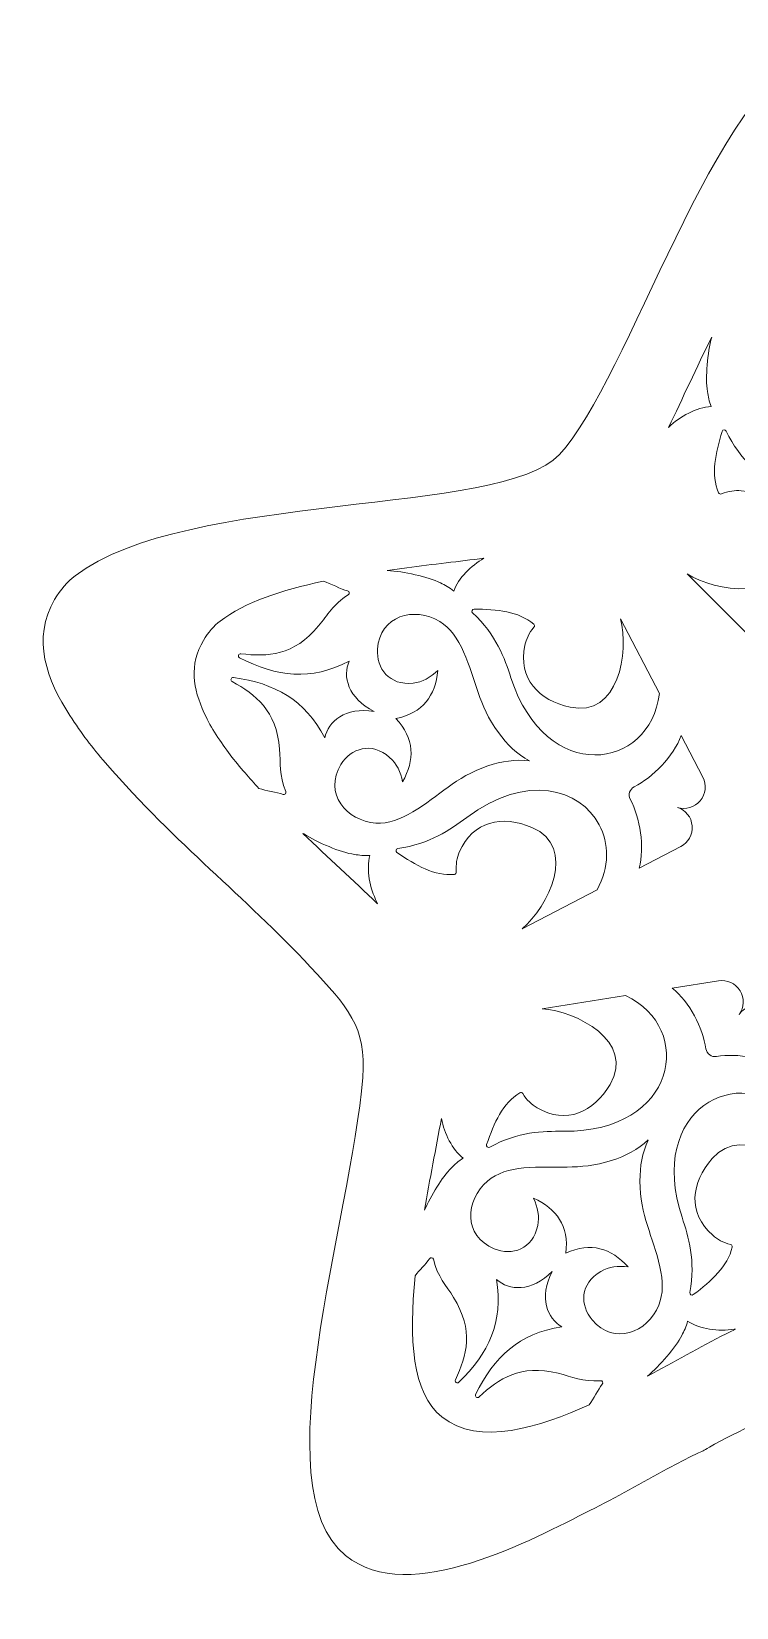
# Model space of a CAD drawing. Header units: centimetres. Extents: x -23.1 to 23.4, y -32.6 to 25.
# Drawn here: x 7.1 to 14.08, y -5.05 to 10.55 of the extents above; entities that cross this region are included whole.
import ezdxf

# ---------------------------------------------------------------- set-up
doc = ezdxf.new("R2010")
doc.units = ezdxf.units.CM
doc.header["$MEASUREMENT"] = 0
doc.layers.add('layer 1', color=7, linetype='Continuous')

msp = doc.modelspace()

# ---------------------------------------------------------------- linework, layer by layer
at = {"layer": 'layer 1', "color": 250, "lineweight": 9}
for points, knots in [([(7.48401, 3.77904), (7.60057, 3.6018), (7.70434, 3.46197), (7.83454, 3.31253), (7.83454, 3.31253), (8.56668, 2.47207), (9.18458, 2.01908), (9.86414, 1.28917), (9.86414, 1.28917), (10.22602, 0.90048), (10.42235, 0.69825), (10.38116, 0.19831), (10.38116, 0.19831), (10.26355, -1.22925), (9.37492, -3.8585), (10.21184, -4.53532), (10.21184, -4.53532), (10.84658, -5.04862), (12.06868, -4.3679), (12.62834, -4.08931), (12.62834, -4.08931), (12.89146, -3.95835), (13.14167, -3.81142), (13.39885, -3.67356), (13.39885, -3.67356), (13.4902, -3.62459), (13.58245, -3.57676), (13.67646, -3.53119), (13.67646, -3.53119), (13.75232, -3.49442), (13.74597, -3.4999), (13.81018, -3.46289), (13.81018, -3.46289), (14.0787, -3.30806), (14.48546, -3.1238), (14.75973, -3.00876), (14.75973, -3.00876), (15.25127, -2.80258), (15.61135, -3.01713), (16.00003, -3.20698), (16.00003, -3.20698), (16.84766, -3.62103), (17.78366, -4.22605), (18.6628, -4.57555), (18.6628, -4.57555), (19.18091, -4.78149), (19.62696, -4.91913), (20.10197, -4.57348), (20.10197, -4.57348), (20.29804, -4.43078), (20.40957, -4.2261), (20.45923, -3.78993), (20.45923, -3.78993), (20.59722, -2.57775), (19.7401, 0.07848), (20.04088, 0.65925), (20.04088, 0.65925), (20.1689, 0.90638), (20.6275, 1.34856), (20.83445, 1.55221), (20.83445, 1.55221), (20.83445, 1.55221), (21.69748, 2.37175), (21.69748, 2.37175), (21.69748, 2.37175), (22.04202, 2.67382), (22.64953, 3.29533), (22.89974, 3.69396), (22.89974, 3.69396), (23.20358, 4.17809), (23.37982, 4.66535), (22.84547, 5.11637), (22.84547, 5.11637), (22.21868, 5.64543), (20.25296, 5.78101), (19.38274, 5.92928), (19.38274, 5.92928), (18.91798, 6.00849), (18.32603, 6.06637), (18.07776, 6.34312), (18.07776, 6.34312), (17.51899, 6.9659), (16.72958, 9.43408), (15.90287, 10.18261), (15.90287, 10.18261), (15.83891, 10.24052), (15.745, 10.31807), (15.65529, 10.37044), (15.65529, 10.37044), (15.38945, 10.52577), (15.16975, 10.55009), (14.89345, 10.42489), (14.89345, 10.42489), (13.84178, 9.97452), (13.02455, 7.11965), (12.32666, 6.36233), (12.32666, 6.36233), (11.76101, 5.74855), (8.63827, 6.00575), (7.53461, 5.16242), (7.53461, 5.16242), (7.46176, 5.10674), (7.38983, 5.02602), (7.3324, 4.92883), (7.3324, 4.92883), (7.10425, 4.54291), (7.25607, 4.12555), (7.48401, 3.77904)], [0, 0, 0, 0, 0.03571429, 0.03571429, 0.03571429, 0.03571429, 0.07142857, 0.07142857, 0.07142857, 0.07142857, 0.10714286, 0.10714286, 0.10714286, 0.10714286, 0.14285714, 0.14285714, 0.14285714, 0.14285714, 0.17857143, 0.17857143, 0.17857143, 0.17857143, 0.21428571, 0.21428571, 0.21428571, 0.21428571, 0.25, 0.25, 0.25, 0.25, 0.28571429, 0.28571429, 0.28571429, 0.28571429, 0.32142857, 0.32142857, 0.32142857, 0.32142857, 0.35714286, 0.35714286, 0.35714286, 0.35714286, 0.39285714, 0.39285714, 0.39285714, 0.39285714, 0.42857143, 0.42857143, 0.42857143, 0.42857143, 0.46428571, 0.46428571, 0.46428571, 0.46428571, 0.5, 0.5, 0.5, 0.5, 0.53571429, 0.53571429, 0.53571429, 0.53571429, 0.57142857, 0.57142857, 0.57142857, 0.57142857, 0.60714286, 0.60714286, 0.60714286, 0.60714286, 0.64285714, 0.64285714, 0.64285714, 0.64285714, 0.67857143, 0.67857143, 0.67857143, 0.67857143, 0.71428571, 0.71428571, 0.71428571, 0.71428571, 0.75, 0.75, 0.75, 0.75, 0.78571429, 0.78571429, 0.78571429, 0.78571429, 0.82142857, 0.82142857, 0.82142857, 0.82142857, 0.85714286, 0.85714286, 0.85714286, 0.85714286, 0.89285714, 0.89285714, 0.89285714, 0.89285714, 0.92857143, 0.92857143, 0.92857143, 0.92857143, 1, 1, 1, 1]), ([(13.83296, 7.52617), (13.6846, 7.225), (13.54298, 6.91491), (13.40711, 6.63201), (13.40711, 6.63201), (13.52282, 6.74358), (13.6801, 6.83058), (13.82847, 6.83844), (13.82847, 6.83844), (13.80568, 6.8876), (13.79855, 6.93992), (13.79089, 6.98639), (13.79089, 6.98639), (13.76792, 7.12569), (13.79305, 7.36866), (13.83296, 7.52617)], [0, 0, 0, 0, 0.2, 0.2, 0.2, 0.2, 0.4, 0.4, 0.4, 0.4, 0.6, 0.6, 0.6, 0.6, 1, 1, 1, 1]), ([(13.97652, 6.59536), (14.11722, 6.30342), (14.3075, 6.15908), (14.47622, 6.03835), (14.47622, 6.03835), (15.3879, 5.38591), (14.93179, 4.44834), (14.18108, 4.59165), (14.18108, 4.59165), (14.18108, 4.59165), (13.58999, 5.18275), (13.58999, 5.18275), (13.58999, 5.18275), (13.87895, 5.00104), (14.52702, 4.90257), (14.5756, 5.39323), (14.5756, 5.39323), (14.60679, 5.70831), (14.46115, 5.97289), (14.12627, 6.0045), (14.12627, 6.0045), (14.06475, 6.01031), (13.99956, 6.0021), (13.92913, 5.97348), (13.92913, 5.97348), (13.91841, 5.96912), (13.9061, 5.97416), (13.90153, 5.98481), (13.90153, 5.98481), (13.82418, 6.16503), (13.87056, 6.37619), (13.93697, 6.59236), (13.93697, 6.59236), (13.93959, 6.60092), (13.94681, 6.60669), (13.95573, 6.60736), (13.95573, 6.60736), (13.96464, 6.60803), (13.97264, 6.60342), (13.97652, 6.59536)], [0, 0, 0, 0, 0.09090909, 0.09090909, 0.09090909, 0.09090909, 0.18181818, 0.18181818, 0.18181818, 0.18181818, 0.27272727, 0.27272727, 0.27272727, 0.27272727, 0.36363636, 0.36363636, 0.36363636, 0.36363636, 0.45454545, 0.45454545, 0.45454545, 0.45454545, 0.54545455, 0.54545455, 0.54545455, 0.54545455, 0.63636364, 0.63636364, 0.63636364, 0.63636364, 0.72727273, 0.72727273, 0.72727273, 0.72727273, 0.81818182, 0.81818182, 0.81818182, 0.81818182, 1, 1, 1, 1]), ([(11.58053, 5.33713), (11.33674, 5.30611), (11.07716, 5.27701), (10.8171, 5.2433), (10.8171, 5.2433), (10.75252, 5.23413), (10.68793, 5.22469), (10.62358, 5.21492), (10.62358, 5.21492), (10.78578, 5.20537), (11.02499, 5.15592), (11.15085, 5.09193), (11.15085, 5.09193), (11.19282, 5.07058), (11.24053, 5.04799), (11.28052, 5.01141), (11.28052, 5.01141), (11.32986, 5.14252), (11.44865, 5.25995), (11.58053, 5.33713)], [0, 0, 0, 0, 0.16666667, 0.16666667, 0.16666667, 0.16666667, 0.33333333, 0.33333333, 0.33333333, 0.33333333, 0.5, 0.5, 0.5, 0.5, 0.66666667, 0.66666667, 0.66666667, 0.66666667, 1, 1, 1, 1]), ([(8.81271, 3.80465), (8.85395, 3.71538), (8.88342, 3.66132), (8.93089, 3.58952), (8.93089, 3.58952), (9.02594, 3.44569), (9.11052, 3.33225), (9.2166, 3.21105), (9.2166, 3.21105), (9.26277, 3.15829), (9.30839, 3.10741), (9.3535, 3.05817), (9.3535, 3.05817), (9.42447, 3.03329), (9.528, 3.02447), (9.59249, 2.99858), (9.59249, 2.99858), (9.60064, 2.99531), (9.6094, 2.99712), (9.61555, 3.00333), (9.61555, 3.00333), (9.62173, 3.00955), (9.62347, 3.01838), (9.62012, 3.02646), (9.62012, 3.02646), (9.55072, 3.19439), (9.56949, 3.30515), (9.55776, 3.44807), (9.55776, 3.44807), (9.52631, 3.83135), (9.32221, 3.98822), (9.08827, 4.11573), (9.08827, 4.11573), (9.07917, 4.12069), (9.07501, 4.13125), (9.07824, 4.14112), (9.07824, 4.14112), (9.08151, 4.15097), (9.09112, 4.15695), (9.10139, 4.15556), (9.10139, 4.15556), (9.51057, 4.0993), (9.80953, 3.93817), (10.00561, 3.55817), (10.00561, 3.55817), (10.0387, 3.72043), (10.20534, 3.86603), (10.49521, 3.82121), (10.49521, 3.82121), (10.23244, 3.95157), (10.18011, 4.16657), (10.24654, 4.31827), (10.24654, 4.31827), (9.86736, 4.12059), (9.53015, 4.1611), (9.16329, 4.35082), (9.16329, 4.35082), (9.15408, 4.35559), (9.14968, 4.36602), (9.15269, 4.37598), (9.15269, 4.37598), (9.15571, 4.38589), (9.16518, 4.39212), (9.17549, 4.39092), (9.17549, 4.39092), (9.44018, 4.36041), (9.69738, 4.37107), (9.94387, 4.66623), (9.94387, 4.66623), (10.03579, 4.7763), (10.08425, 4.87766), (10.2377, 4.97496), (10.2377, 4.97496), (10.2451, 4.97964), (10.24876, 4.98785), (10.24732, 4.99648), (10.24732, 4.99648), (10.24587, 5.00511), (10.23973, 5.01165), (10.2312, 5.01366), (10.2312, 5.01366), (10.16457, 5.02938), (10.06489, 5.08622), (9.98986, 5.109), (9.98986, 5.109), (9.57817, 5.02175), (9.213, 4.90077), (8.96947, 4.71381), (8.96947, 4.71381), (8.91037, 4.66843), (8.85207, 4.6027), (8.80557, 4.52362), (8.80557, 4.52362), (8.66269, 4.28066), (8.70058, 4.04716), (8.81271, 3.80465)], [0, 0, 0, 0, 0.04, 0.04, 0.04, 0.04, 0.08, 0.08, 0.08, 0.08, 0.12, 0.12, 0.12, 0.12, 0.16, 0.16, 0.16, 0.16, 0.2, 0.2, 0.2, 0.2, 0.24, 0.24, 0.24, 0.24, 0.28, 0.28, 0.28, 0.28, 0.32, 0.32, 0.32, 0.32, 0.36, 0.36, 0.36, 0.36, 0.4, 0.4, 0.4, 0.4, 0.44, 0.44, 0.44, 0.44, 0.48, 0.48, 0.48, 0.48, 0.52, 0.52, 0.52, 0.52, 0.56, 0.56, 0.56, 0.56, 0.6, 0.6, 0.6, 0.6, 0.64, 0.64, 0.64, 0.64, 0.68, 0.68, 0.68, 0.68, 0.72, 0.72, 0.72, 0.72, 0.76, 0.76, 0.76, 0.76, 0.8, 0.8, 0.8, 0.8, 0.84, 0.84, 0.84, 0.84, 0.88, 0.88, 0.88, 0.88, 0.92, 0.92, 0.92, 0.92, 1, 1, 1, 1]), ([(10.70928, 3.75024), (10.9755, 3.80462), (11.09962, 3.97581), (11.12372, 4.22551), (11.12372, 4.22551), (11.05234, 4.15686), (10.97268, 4.11095), (10.88022, 4.1004), (10.88022, 4.1004), (10.64289, 4.07334), (10.51416, 4.24698), (10.527, 4.43695), (10.527, 4.43695), (10.54947, 4.76896), (10.89146, 4.86249), (11.14245, 4.71027), (11.14245, 4.71027), (11.2473, 4.64669), (11.32171, 4.54061), (11.37879, 4.41035), (11.37879, 4.41035), (11.5039, 4.12491), (11.52002, 3.89038), (11.72259, 3.61077), (11.72259, 3.61077), (11.80824, 3.49256), (11.9092, 3.39783), (12.02948, 3.33271), (12.02948, 3.33271), (12.02948, 3.33271), (12.02606, 3.33285), (12.02606, 3.33285), (12.02606, 3.33285), (12.02606, 3.33285), (12.02893, 3.33101), (12.02893, 3.33101), (12.02893, 3.33101), (11.89311, 3.34707), (11.756, 3.32779), (11.6179, 3.28051), (11.6179, 3.28051), (11.29126, 3.16864), (11.14298, 2.98624), (10.87627, 2.82498), (10.87627, 2.82498), (10.75459, 2.75138), (10.63264, 2.70752), (10.51032, 2.71593), (10.51032, 2.71593), (10.21749, 2.7361), (9.9918, 3.00955), (10.16471, 3.2939), (10.16471, 3.2939), (10.26364, 3.45659), (10.46889, 3.52438), (10.64727, 3.36554), (10.64727, 3.36554), (10.7168, 3.30363), (10.75545, 3.22022), (10.77426, 3.12301), (10.77426, 3.12301), (10.8984, 3.34098), (10.89555, 3.55241), (10.70928, 3.75024)], [0, 0, 0, 0, 0.05882353, 0.05882353, 0.05882353, 0.05882353, 0.11764706, 0.11764706, 0.11764706, 0.11764706, 0.17647059, 0.17647059, 0.17647059, 0.17647059, 0.23529412, 0.23529412, 0.23529412, 0.23529412, 0.29411765, 0.29411765, 0.29411765, 0.29411765, 0.35294118, 0.35294118, 0.35294118, 0.35294118, 0.41176471, 0.41176471, 0.41176471, 0.41176471, 0.47058824, 0.47058824, 0.47058824, 0.47058824, 0.52941176, 0.52941176, 0.52941176, 0.52941176, 0.58823529, 0.58823529, 0.58823529, 0.58823529, 0.64705882, 0.64705882, 0.64705882, 0.64705882, 0.70588235, 0.70588235, 0.70588235, 0.70588235, 0.76470588, 0.76470588, 0.76470588, 0.76470588, 0.82352941, 0.82352941, 0.82352941, 0.82352941, 0.88235294, 0.88235294, 0.88235294, 0.88235294, 1, 1, 1, 1]), ([(11.46749, 4.79682), (11.7033, 4.5745), (11.78338, 4.34949), (11.84749, 4.15218), (11.84749, 4.15218), (12.19398, 3.08597), (13.22555, 3.2375), (13.31577, 3.99641), (13.31577, 3.99641), (13.31577, 3.99641), (12.93088, 4.73848), (12.93088, 4.73848), (12.93088, 4.73848), (13.01679, 4.40811), (12.91484, 3.76059), (12.43243, 3.86254), (12.43243, 3.86254), (12.12267, 3.92801), (11.91446, 4.14677), (11.98549, 4.47554), (11.98549, 4.47554), (11.99856, 4.53595), (12.02606, 4.59563), (12.07465, 4.6541), (12.07465, 4.6541), (12.08202, 4.66301), (12.08096, 4.67626), (12.07217, 4.68385), (12.07217, 4.68385), (11.92375, 4.81204), (11.70844, 4.83163), (11.48231, 4.83363), (11.48231, 4.83363), (11.47334, 4.83371), (11.46567, 4.82857), (11.46235, 4.82027), (11.46235, 4.82027), (11.45901, 4.81197), (11.461, 4.80296), (11.46749, 4.79682)], [0, 0, 0, 0, 0.09090909, 0.09090909, 0.09090909, 0.09090909, 0.18181818, 0.18181818, 0.18181818, 0.18181818, 0.27272727, 0.27272727, 0.27272727, 0.27272727, 0.36363636, 0.36363636, 0.36363636, 0.36363636, 0.45454545, 0.45454545, 0.45454545, 0.45454545, 0.54545455, 0.54545455, 0.54545455, 0.54545455, 0.63636364, 0.63636364, 0.63636364, 0.63636364, 0.72727273, 0.72727273, 0.72727273, 0.72727273, 0.81818182, 0.81818182, 0.81818182, 0.81818182, 1, 1, 1, 1]), ([(13.49363, 2.87081), (13.57655, 2.84431), (13.63234, 2.77444), (13.6398, 2.68765), (13.6398, 2.68765), (13.64729, 2.60067), (13.60405, 2.52216), (13.52655, 2.48199), (13.52655, 2.48199), (13.52655, 2.48199), (13.11499, 2.26851), (13.11499, 2.26851), (13.11499, 2.26851), (13.1719, 2.4829), (13.12427, 2.76409), (13.02755, 2.95086), (13.02755, 2.95086), (13.00444, 2.99548), (13.02195, 3.0507), (13.06654, 3.07386), (13.06654, 3.07386), (13.25319, 3.1708), (13.45409, 3.37323), (13.53108, 3.58126), (13.53108, 3.58126), (13.53108, 3.58126), (13.74456, 3.16969), (13.74456, 3.16969), (13.74456, 3.16969), (13.78473, 3.0922), (13.77483, 3.00312), (13.71862, 2.93633), (13.71862, 2.93633), (13.66252, 2.86968), (13.57668, 2.84471), (13.49363, 2.87081)], [0, 0, 0, 0, 0.1, 0.1, 0.1, 0.1, 0.2, 0.2, 0.2, 0.2, 0.3, 0.3, 0.3, 0.3, 0.4, 0.4, 0.4, 0.4, 0.5, 0.5, 0.5, 0.5, 0.6, 0.6, 0.6, 0.6, 0.7, 0.7, 0.7, 0.7, 0.8, 0.8, 0.8, 0.8, 1, 1, 1, 1]), ([(10.72795, 2.46362), (11.04877, 2.50952), (11.24385, 2.64731), (11.40992, 2.77165), (11.40992, 2.77165), (12.0023, 3.21521), (12.53304, 3.05306), (12.72086, 2.69822), (12.72086, 2.69822), (12.81756, 2.51551), (12.82336, 2.28171), (12.69984, 2.0532), (12.69984, 2.0532), (12.69984, 2.0532), (11.95777, 1.66832), (11.95777, 1.66832), (11.95777, 1.66832), (12.21828, 1.88888), (12.50797, 2.47692), (12.0549, 2.67146), (12.0549, 2.67146), (11.76398, 2.79639), (11.46776, 2.73751), (11.33647, 2.42785), (11.33647, 2.42785), (11.31234, 2.37094), (11.30044, 2.30632), (11.30646, 2.23052), (11.30646, 2.23052), (11.30738, 2.21899), (11.29885, 2.20879), (11.28733, 2.20765), (11.28733, 2.20765), (11.09214, 2.18836), (10.90488, 2.29637), (10.71886, 2.425), (10.71886, 2.425), (10.71149, 2.43008), (10.70816, 2.4387), (10.71024, 2.44741), (10.71024, 2.44741), (10.7123, 2.45612), (10.71911, 2.46235), (10.72795, 2.46362)], [0, 0, 0, 0, 0.08333333, 0.08333333, 0.08333333, 0.08333333, 0.16666667, 0.16666667, 0.16666667, 0.16666667, 0.25, 0.25, 0.25, 0.25, 0.33333333, 0.33333333, 0.33333333, 0.33333333, 0.41666667, 0.41666667, 0.41666667, 0.41666667, 0.5, 0.5, 0.5, 0.5, 0.58333333, 0.58333333, 0.58333333, 0.58333333, 0.66666667, 0.66666667, 0.66666667, 0.66666667, 0.75, 0.75, 0.75, 0.75, 0.83333333, 0.83333333, 0.83333333, 0.83333333, 1, 1, 1, 1]), ([(9.7887, 2.61293), (10.04008, 2.37001), (10.28199, 2.15509), (10.52818, 1.91677), (10.52818, 1.91677), (10.52818, 1.91677), (10.52097, 1.93189), (10.52097, 1.93189), (10.52097, 1.93189), (10.44959, 2.0759), (10.41418, 2.25209), (10.45151, 2.39593), (10.45151, 2.39593), (10.39776, 2.38903), (10.34572, 2.39806), (10.29913, 2.4048), (10.29913, 2.4048), (10.15941, 2.42498), (9.93538, 2.52236), (9.79729, 2.60799), (9.79729, 2.60799), (9.79443, 2.60974), (9.79157, 2.61138), (9.7887, 2.61293)], [0, 0, 0, 0, 0.14285714, 0.14285714, 0.14285714, 0.14285714, 0.28571429, 0.28571429, 0.28571429, 0.28571429, 0.42857143, 0.42857143, 0.42857143, 0.42857143, 0.57142857, 0.57142857, 0.57142857, 0.57142857, 0.71428571, 0.71428571, 0.71428571, 0.71428571, 1, 1, 1, 1]), ([(14.10433, 0.82186), (14.15566, 0.89221), (14.23961, 0.92309), (14.32434, 0.90275), (14.32434, 0.90275), (14.40922, 0.88239), (14.47006, 0.81656), (14.48371, 0.73035), (14.48371, 0.73035), (14.48371, 0.73035), (14.55624, 0.27243), (14.55624, 0.27243), (14.55624, 0.27243), (14.37081, 0.39413), (14.08897, 0.43776), (13.88121, 0.40499), (13.88121, 0.40499), (13.83158, 0.39716), (13.78471, 0.43121), (13.77682, 0.48083), (13.77682, 0.48083), (13.7438, 0.68855), (13.61519, 0.94311), (13.44214, 1.08187), (13.44214, 1.08187), (13.44214, 1.08187), (13.90007, 1.1544), (13.90007, 1.1544), (13.90007, 1.1544), (13.98627, 1.16805), (14.06768, 1.13051), (14.11328, 1.0561), (14.11328, 1.0561), (14.15882, 0.98179), (14.15537, 0.89241), (14.10433, 0.82186)], [0, 0, 0, 0, 0.1, 0.1, 0.1, 0.1, 0.2, 0.2, 0.2, 0.2, 0.3, 0.3, 0.3, 0.3, 0.4, 0.4, 0.4, 0.4, 0.5, 0.5, 0.5, 0.5, 0.6, 0.6, 0.6, 0.6, 0.7, 0.7, 0.7, 0.7, 0.8, 0.8, 0.8, 0.8, 1, 1, 1, 1]), ([(11.63698, -0.49211), (11.9224, -0.33861), (12.16119, -0.3337), (12.36864, -0.33519), (12.36864, -0.33519), (13.4897, -0.34322), (13.67179, 0.68339), (12.98022, 1.00871), (12.98022, 1.00871), (12.98022, 1.00871), (12.15458, 0.87793), (12.15458, 0.87793), (12.15458, 0.87793), (12.49516, 0.85508), (13.07733, 0.55382), (12.82822, 0.12831), (12.82822, 0.12831), (12.66827, -0.14491), (12.39493, -0.27336), (12.10543, -0.10211), (12.10543, -0.10211), (12.05224, -0.07064), (12.00432, -0.02569), (11.96417, 0.03888), (11.96417, 0.03888), (11.95806, 0.04869), (11.94514, 0.05186), (11.93517, 0.04592), (11.93517, 0.04592), (11.76667, -0.05441), (11.68007, -0.25251), (11.60674, -0.46643), (11.60674, -0.46643), (11.60383, -0.4749), (11.60627, -0.48381), (11.6131, -0.48958), (11.6131, -0.48958), (11.61992, -0.49537), (11.6291, -0.49634), (11.63698, -0.49211)], [0, 0, 0, 0, 0.09090909, 0.09090909, 0.09090909, 0.09090909, 0.18181818, 0.18181818, 0.18181818, 0.18181818, 0.27272727, 0.27272727, 0.27272727, 0.27272727, 0.36363636, 0.36363636, 0.36363636, 0.36363636, 0.45454545, 0.45454545, 0.45454545, 0.45454545, 0.54545455, 0.54545455, 0.54545455, 0.54545455, 0.63636364, 0.63636364, 0.63636364, 0.63636364, 0.72727273, 0.72727273, 0.72727273, 0.72727273, 0.81818182, 0.81818182, 0.81818182, 0.81818182, 1, 1, 1, 1]), ([(13.61713, -1.93078), (13.67491, -1.61189), (13.60579, -1.38327), (13.54027, -1.18643), (13.54027, -1.18643), (13.1862, -0.12272), (14.10631, 0.36769), (14.6294, -0.18949), (14.6294, -0.18949), (14.6294, -0.18949), (14.76016, -1.01514), (14.76016, -1.01514), (14.76016, -1.01514), (14.63319, -0.6983), (14.16677, -0.2377), (13.83907, -0.60611), (13.83907, -0.60611), (13.62865, -0.84268), (13.59094, -1.14233), (13.84328, -1.36472), (13.84328, -1.36472), (13.88965, -1.40559), (13.9472, -1.43728), (14.02102, -1.45552), (14.02102, -1.45552), (14.03225, -1.45829), (14.03924, -1.46961), (14.03668, -1.4809), (14.03668, -1.4809), (13.99333, -1.67218), (13.8317, -1.81574), (13.6509, -1.9516), (13.6509, -1.9516), (13.64375, -1.95698), (13.63452, -1.95741), (13.62691, -1.95271), (13.62691, -1.95271), (13.6193, -1.94801), (13.61554, -1.93957), (13.61713, -1.93078)], [0, 0, 0, 0, 0.09090909, 0.09090909, 0.09090909, 0.09090909, 0.18181818, 0.18181818, 0.18181818, 0.18181818, 0.27272727, 0.27272727, 0.27272727, 0.27272727, 0.36363636, 0.36363636, 0.36363636, 0.36363636, 0.45454545, 0.45454545, 0.45454545, 0.45454545, 0.54545455, 0.54545455, 0.54545455, 0.54545455, 0.63636364, 0.63636364, 0.63636364, 0.63636364, 0.72727273, 0.72727273, 0.72727273, 0.72727273, 0.81818182, 0.81818182, 0.81818182, 0.81818182, 1, 1, 1, 1]), ([(11.15891, -0.20875), (11.10479, -0.50235), (11.04372, -0.81214), (10.99192, -1.1176), (10.99192, -1.1176), (11.05641, -0.97184), (11.16575, -0.78938), (11.25696, -0.69933), (11.25696, -0.69933), (11.29047, -0.66625), (11.32699, -0.62812), (11.37432, -0.60173), (11.37432, -0.60173), (11.26418, -0.51242), (11.18983, -0.36006), (11.15891, -0.20875)], [0, 0, 0, 0, 0.2, 0.2, 0.2, 0.2, 0.4, 0.4, 0.4, 0.4, 0.6, 0.6, 0.6, 0.6, 1, 1, 1, 1]), ([(12.39048, -1.5421), (12.42297, -1.27233), (12.29976, -1.10048), (12.07046, -0.99875), (12.07046, -0.99875), (12.11304, -1.08816), (12.13144, -1.17823), (12.11224, -1.26931), (12.11224, -1.26931), (12.06296, -1.50303), (11.85754, -1.57032), (11.68136, -1.49813), (11.68136, -1.49813), (11.37343, -1.37193), (11.39272, -1.01791), (11.61642, -0.82785), (11.61642, -0.82785), (11.70987, -0.74845), (11.83402, -0.71136), (11.97564, -0.69836), (11.97564, -0.69836), (12.28599, -0.66981), (12.51361, -0.7286), (12.84287, -0.62472), (12.84287, -0.62472), (12.98208, -0.58078), (13.10386, -0.51492), (13.20364, -0.42137), (13.20364, -0.42137), (13.20364, -0.42137), (13.20242, -0.42456), (13.20242, -0.42456), (13.20242, -0.42456), (13.20242, -0.42456), (13.20508, -0.42242), (13.20508, -0.42242), (13.20508, -0.42242), (13.14694, -0.54622), (13.12194, -0.6824), (13.12317, -0.82836), (13.12317, -0.82836), (13.12612, -1.17362), (13.25237, -1.37192), (13.32112, -1.67591), (13.32112, -1.67591), (13.35251, -1.81461), (13.3556, -1.94416), (13.30898, -2.05756), (13.30898, -2.05756), (13.19735, -2.32904), (12.86662, -2.45679), (12.65143, -2.20292), (12.65143, -2.20292), (12.52833, -2.05767), (12.52885, -1.84151), (12.73591, -1.72243), (12.73591, -1.72243), (12.8166, -1.67603), (12.90794, -1.66569), (13.00613, -1.67856), (13.00613, -1.67856), (12.83852, -1.49192), (12.63701, -1.42784), (12.39048, -1.5421)], [0, 0, 0, 0, 0.05882353, 0.05882353, 0.05882353, 0.05882353, 0.11764706, 0.11764706, 0.11764706, 0.11764706, 0.17647059, 0.17647059, 0.17647059, 0.17647059, 0.23529412, 0.23529412, 0.23529412, 0.23529412, 0.29411765, 0.29411765, 0.29411765, 0.29411765, 0.35294118, 0.35294118, 0.35294118, 0.35294118, 0.41176471, 0.41176471, 0.41176471, 0.41176471, 0.47058824, 0.47058824, 0.47058824, 0.47058824, 0.52941176, 0.52941176, 0.52941176, 0.52941176, 0.58823529, 0.58823529, 0.58823529, 0.58823529, 0.64705882, 0.64705882, 0.64705882, 0.64705882, 0.70588235, 0.70588235, 0.70588235, 0.70588235, 0.76470588, 0.76470588, 0.76470588, 0.76470588, 0.82352941, 0.82352941, 0.82352941, 0.82352941, 0.88235294, 0.88235294, 0.88235294, 0.88235294, 1, 1, 1, 1]), ([(10.90017, -1.76581), (10.83523, -2.39015), (10.86818, -2.92492), (11.1629, -3.16216), (11.1629, -3.16216), (11.53035, -3.45793), (12.13797, -3.26258), (12.62178, -3.04323), (12.62178, -3.04323), (12.66662, -2.98355), (12.7069, -2.89102), (12.7509, -2.83913), (12.7509, -2.83913), (12.75657, -2.83244), (12.75763, -2.82354), (12.75368, -2.81574), (12.75368, -2.81574), (12.74971, -2.80792), (12.7419, -2.80349), (12.73317, -2.80412), (12.73317, -2.80412), (12.55191, -2.8169), (12.45275, -2.76411), (12.31345, -2.7301), (12.31345, -2.7301), (11.93985, -2.63888), (11.72656, -2.78297), (11.53167, -2.96465), (11.53167, -2.96465), (11.52408, -2.97173), (11.51275, -2.97234), (11.50442, -2.96615), (11.50442, -2.96615), (11.49611, -2.95994), (11.49346, -2.94894), (11.49803, -2.93963), (11.49803, -2.93963), (11.68065, -2.56917), (11.92797, -2.3364), (12.35045, -2.27041), (12.35045, -2.27041), (12.20695, -2.18776), (12.12144, -1.98367), (12.25553, -1.72277), (12.25553, -1.72277), (12.04884, -1.93093), (11.82832, -1.91266), (11.70536, -1.80172), (11.70536, -1.80172), (11.77316, -2.22392), (11.6282, -2.53107), (11.33231, -2.81922), (11.33231, -2.81922), (11.32487, -2.82645), (11.31359, -2.82733), (11.30511, -2.82133), (11.30511, -2.82133), (11.29664, -2.81534), (11.29372, -2.80437), (11.29812, -2.79497), (11.29812, -2.79497), (11.41068, -2.55348), (11.4818, -2.30608), (11.27961, -1.97898), (11.27961, -1.97898), (11.20421, -1.857), (11.12336, -1.77899), (11.0795, -1.60267), (11.0795, -1.60267), (11.0774, -1.59416), (11.07077, -1.58811), (11.06212, -1.58674), (11.06212, -1.58674), (11.05347, -1.5854), (11.04532, -1.58915), (11.04072, -1.59662), (11.04072, -1.59662), (11.00498, -1.65445), (10.93999, -1.7085), (10.90017, -1.76581)], [0, 0, 0, 0, 0.04761905, 0.04761905, 0.04761905, 0.04761905, 0.0952381, 0.0952381, 0.0952381, 0.0952381, 0.14285714, 0.14285714, 0.14285714, 0.14285714, 0.19047619, 0.19047619, 0.19047619, 0.19047619, 0.23809524, 0.23809524, 0.23809524, 0.23809524, 0.28571429, 0.28571429, 0.28571429, 0.28571429, 0.33333333, 0.33333333, 0.33333333, 0.33333333, 0.38095238, 0.38095238, 0.38095238, 0.38095238, 0.42857143, 0.42857143, 0.42857143, 0.42857143, 0.47619048, 0.47619048, 0.47619048, 0.47619048, 0.52380952, 0.52380952, 0.52380952, 0.52380952, 0.57142857, 0.57142857, 0.57142857, 0.57142857, 0.61904762, 0.61904762, 0.61904762, 0.61904762, 0.66666667, 0.66666667, 0.66666667, 0.66666667, 0.71428571, 0.71428571, 0.71428571, 0.71428571, 0.76190476, 0.76190476, 0.76190476, 0.76190476, 0.80952381, 0.80952381, 0.80952381, 0.80952381, 0.85714286, 0.85714286, 0.85714286, 0.85714286, 0.9047619, 0.9047619, 0.9047619, 0.9047619, 1, 1, 1, 1]), ([(13.19711, -2.75897), (13.3204, -2.65374), (13.47602, -2.47878), (13.53748, -2.35623), (13.53748, -2.35623), (13.55859, -2.31414), (13.58359, -2.26761), (13.59403, -2.21445), (13.59403, -2.21445), (13.7187, -2.2953), (13.89707, -2.31737), (14.05625, -2.29512), (14.05625, -2.29512), (14.05625, -2.29512), (14.06855, -2.29359), (14.06855, -2.29359), (14.06855, -2.29359), (14.0333, -2.31366), (14.03074, -2.3134), (13.97659, -2.3398), (13.97659, -2.3398), (13.70945, -2.47002), (13.46001, -2.62275), (13.19711, -2.75897)], [0, 0, 0, 0, 0.14285714, 0.14285714, 0.14285714, 0.14285714, 0.28571429, 0.28571429, 0.28571429, 0.28571429, 0.42857143, 0.42857143, 0.42857143, 0.42857143, 0.57142857, 0.57142857, 0.57142857, 0.57142857, 0.71428571, 0.71428571, 0.71428571, 0.71428571, 1, 1, 1, 1])]:
    msp.add_open_spline(points, degree=3, knots=knots, dxfattribs=at)

doc.saveas('drawing.dxf')
